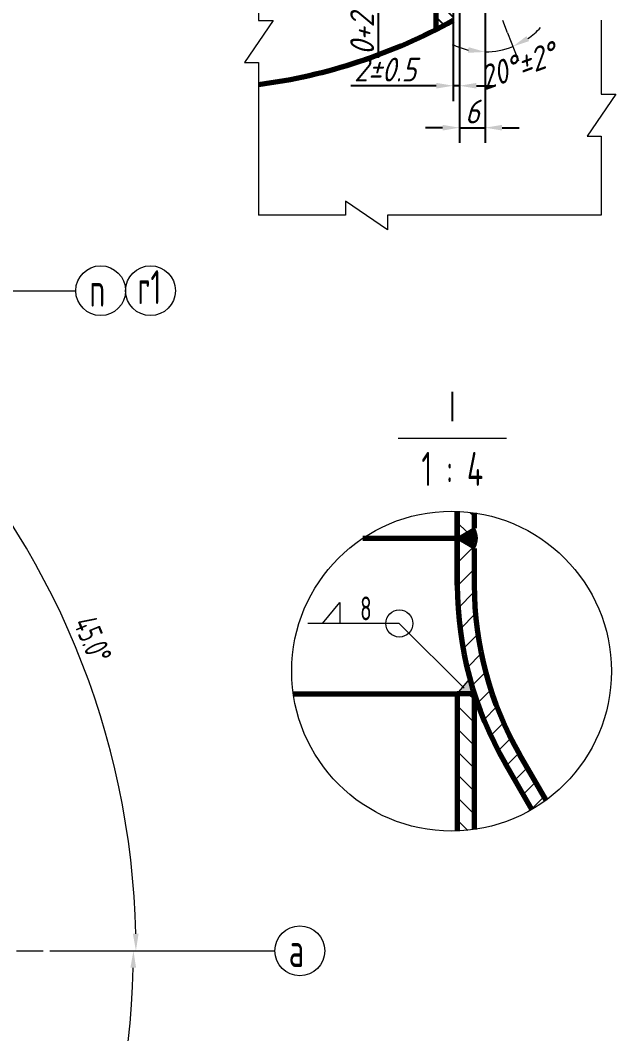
# Model space of a CAD drawing. Header units: millimetres. Extents: x -81840 to -69960, y -57447 to -40627.
# Drawn here: x -75834 to -74080, y -54808 to -51824 of the extents above; entities that cross this region are included whole.
import ezdxf
from ezdxf.enums import TextEntityAlignment as Align

# ---------------------------------------------------------------- set-up
doc = ezdxf.new("R2010")
doc.units = ezdxf.units.MM
doc.linetypes.add('ACAD_ISO04W100', pattern=[30, 24, -3, 0, -3])
doc.layers.add('1', color=4, linetype='Continuous')
doc.layers.add('2', color=3, linetype='Continuous')
for name, color, linetype, lineweight in [('中心线', 1, 'ACAD_ISO04W100', 18), ('标注', 7, 'Continuous', 18), ('粗实线', 4, 'Continuous', 70)]:
    doc.layers.add(name, color=color, linetype=linetype, lineweight=lineweight)
doc.styles.add('GB', font='gbeitc.shx', dxfattribs={"bigfont": 'gbcbig.shx'})
doc.styles.add('HGCAD', font='gbenor.shx', dxfattribs={"width": 0.75, "bigfont": 'gbcbig.shx'})
doc.dimstyles.new('GB$0', dxfattribs={"dimscale": 20, "dimtxt": 3.5, "dimasz": 2.5, "dimexe": 2.25, "dimexo": 2, "dimtad": 1, "dimdec": 0, "dimtxsty": 'GB', "dimcen": 2.5, "dimadec": 0, "dimazin": 0, "dimtfac": 1, "dimtdec": 0, "dimtmove": 0, "dimatfit": 3, "dimfxl": 1.25, "dimarcsym": 0})
doc.dimstyles.new('GB$2', dxfattribs={"dimscale": 20, "dimtxt": 3.5, "dimasz": 2.5, "dimexe": 2.25, "dimexo": 2, "dimtad": 1, "dimdec": 0, "dimtxsty": 'GB', "dimcen": 2.5, "dimadec": 0, "dimazin": 0, "dimtfac": 1, "dimtdec": 0, "dimtmove": 0, "dimatfit": 3, "dimfxl": 1.25, "dimarcsym": 0})
pattern_1 = [(135, (-6630, -4094.495), (-33.67596, -33.67596), [])]

# ---------------------------------------------------------------- blocks, each defined once
blk = doc.blocks.new('*D51')
at = {"layer": 'Defpoints', "color": 0, "ltscale": 20}
for p in [(-76475.2, -53205.8), (-76603.2, -53333.7), (-75573.3, -53958), (-79898.5, -54563.5), (-75767.2, -54563.5)]:
    blk.add_point(p, dxfattribs=at)
at = {"layer": '标注', "color": 0, "ltscale": 20}
for p, q in [((-76461, -53191.6), (-76164.6, -52895.2)), ((-75747.2, -54563.5), (-75473.6, -54563.5))]:
    blk.add_line(p, q, dxfattribs=at)
blk.add_arc((-77832.9, -54563.5), 2339.3, 1.2247, 43.7753, dxfattribs=at)
for points in [[(-76149.7, -52950.9), (-76137.8, -52939.2), (-76178.7, -52909.3)], [(-75485.8, -54513.4), (-75502.5, -54513.5), (-75493.6, -54563.5)]]:
    blk.add_solid(points, dxfattribs=at)
at = {"layer": '标注', "color": 0, "ltscale": 20, "insert": (-75620.8, -53647.2), "char_height": 70, "attachment_point": 5, "rotation": 292.5, "style": 'HGCAD'}
blk.add_mtext('45.0°', dxfattribs=at)
blk = doc.blocks.new('*D52')
at = {"layer": 'Defpoints', "color": 0, "ltscale": 20}
for p in [(-79898.5, -54563.5), (-77832.9, -54563.5), (-75767.2, -54563.5), (-75813.3, -55729.4), (-76579.4, -55816.9)]:
    blk.add_point(p, dxfattribs=at)
at = {"layer": '标注', "color": 0, "ltscale": 20}
for p, q in [((-75747.2, -54563.5), (-75480.9, -54563.5)), ((-76565.3, -55831.1), (-76169.8, -56226.5))]:
    blk.add_line(p, q, dxfattribs=at)
blk.add_arc((-77832.9, -54563.5), 2332, 316.2285, 358.7715, dxfattribs=at)
for points in [[(-75509.8, -54613.4), (-75493.1, -54613.5), (-75500.9, -54563.5)], [(-76143, -56182.5), (-76154.9, -56170.8), (-76183.9, -56212.4)]]:
    blk.add_solid(points, dxfattribs=at)
at = {"layer": '标注', "color": 0, "ltscale": 20, "insert": (-75729.2, -55434.8), "char_height": 70, "attachment_point": 5, "rotation": 67.5, "style": 'HGCAD'}
blk.add_mtext('45.0°', dxfattribs=at)
blk = doc.blocks.new('*D55')
at = {"layer": 'Defpoints', "color": 0, "ltscale": 20}
for p in [(-79898.5, -54563.5), (-77832.9, -54563.5), (-75767.2, -54563.5), (-80089.4, -55168.1), (-79092.3, -55822.9)]:
    blk.add_point(p, dxfattribs=at)
at = {"layer": '标注', "color": 0, "ltscale": 20}
for p, q in [((-79918.5, -54563.5), (-80189, -54563.5)), ((-79106.4, -55837), (-79498.9, -56229.5))]:
    blk.add_line(p, q, dxfattribs=at)
blk.add_arc((-77832.9, -54563.5), 2336.1, 181.2263, 223.7737, dxfattribs=at)
for points in [[(-80176.8, -54613.5), (-80160.1, -54613.4), (-80169, -54563.5)], [(-79513.8, -56173.8), (-79525.7, -56185.4), (-79484.8, -56215.3)]]:
    blk.add_solid(points, dxfattribs=at)
at = {"layer": '标注', "color": 0, "ltscale": 20, "insert": (-79940.4, -55436.4), "char_height": 70, "attachment_point": 5, "rotation": 292.5, "style": 'HGCAD'}
blk.add_mtext('45.0°', dxfattribs=at)
blk = doc.blocks.new('*D56')
at = {"layer": 'Defpoints', "color": 0, "ltscale": 20}
for p in [(-79828.1, -54028.8), (-80133, -54157.9), (-79898.5, -54563.5), (-77832.9, -54563.5), (-75767.2, -54563.5)]:
    blk.add_point(p, dxfattribs=at)
at = {"layer": '标注', "color": 0, "ltscale": 20}
for p, q in [((-79847.5, -54023.7), (-80108.2, -53953.8)), ((-79918.5, -54563.5), (-80188.5, -54563.5))]:
    blk.add_line(p, q, dxfattribs=at)
blk.add_arc((-77832.9, -54563.5), 2335.6, 166.2266, 178.7734, dxfattribs=at)
for points in [[(-80109.4, -54005.3), (-80093.2, -54009.5), (-80088.9, -53959)], [(-80159.6, -54513.5), (-80176.3, -54513.4), (-80168.5, -54563.5)]]:
    blk.add_solid(points, dxfattribs=at)
at = {"layer": '标注', "color": 0, "ltscale": 20, "insert": (-80203, -54251.4), "char_height": 70, "attachment_point": 5, "rotation": 82.5, "style": 'HGCAD'}
blk.add_mtext('15.0°', dxfattribs=at)
blk = doc.blocks.new('*X77')
at = {"color": 0}
for p, q in [((32.45, 20.58), (26.69, 26.35)), ((26.79, 25.73), (28.02, 26.96)), ((27.18, 25.06), (29.48, 27.35)), ((32.84, 21.26), (27.39, 26.7)), ((32.1, 19.87), (27.53, 24.44)), ((27.56, 24.38), (30.67, 27.49)), ((27.95, 23.71), (31.72, 27.48)), ((33.23, 21.93), (28.15, 27)), ((28.34, 23.04), (32.67, 27.37)), ((28.73, 22.37), (33.53, 27.17)), ((33.61, 22.6), (28.97, 27.25)), ((29.12, 21.69), (34.33, 26.91)), ((29.51, 21.02), (35.07, 26.58)), ((34, 23.27), (29.86, 27.42)), ((29.89, 20.35), (35.62, 26.07)), ((30.1, 19.5), (34.17, 23.56)), ((34.39, 23.95), (30.84, 27.5)), ((34.78, 24.62), (31.93, 27.46)), ((35.17, 25.29), (33.2, 27.25)), ((35.55, 25.96), (34.82, 26.7)), ((32.1, 18.81), (28.98, 21.93)), ((31.37, 18.49), (30.1, 19.75)), ((30.3, 18.49), (30.1, 18.69)), ((30.15, 18.49), (32.72, 21.05)), ((31.21, 18.49), (32.1, 19.38))]:
    blk.add_line(p, q, dxfattribs=at)
blk = doc.blocks.new('*D83')
at = {"layer": 'Defpoints', "color": 0, "linetype": 'ByBlock'}
for p in [(-74558.6, -51695.8), (-74540.4, -51695.8), (-74558.6, -52016.5)]:
    blk.add_point(p, dxfattribs=at)
at = {"layer": '标注', "color": 0, "linetype": 'ByBlock', "lineweight": -2}
for p, q in [((-74558.6, -51735.8), (-74558.6, -52061.5)), ((-74540.4, -51735.8), (-74540.4, -52061.5)), ((-74608.6, -52016.5), (-74860, -52016.5)), ((-74540.4, -52016.5), (-74558.6, -52016.5)), ((-74490.4, -52016.5), (-74440.4, -52016.5))]:
    blk.add_line(p, q, dxfattribs=at)
at = {"layer": '标注', "color": 0, "linetype": 'ByBlock'}
for points in [[(-74608.6, -52008.2), (-74608.6, -52024.9), (-74558.6, -52016.5)], [(-74490.4, -52008.2), (-74490.4, -52024.9), (-74540.4, -52016.5)]]:
    blk.add_solid(points, dxfattribs=at)
at = {"layer": '标注', "color": 0, "linetype": 'ByBlock', "insert": (-74759.3, -51969), "char_height": 70, "attachment_point": 5, "style": 'GB'}
blk.add_mtext('2%%p0.5', dxfattribs=at)
blk = doc.blocks.new('*D84')
at = {"layer": 'Defpoints', "color": 0, "linetype": 'ByBlock'}
for p in [(-74540.4, -51695.8), (-74464.8, -51695.8), (-74464.8, -52140.1)]:
    blk.add_point(p, dxfattribs=at)
at = {"layer": '标注', "color": 0, "linetype": 'ByBlock', "lineweight": -2}
for p, q in [((-74540.4, -51735.8), (-74540.4, -52185.1)), ((-74464.8, -51735.8), (-74464.8, -52185.1)), ((-74590.4, -52140.1), (-74640.4, -52140.1)), ((-74540.4, -52140.1), (-74464.8, -52140.1)), ((-74414.8, -52140.1), (-74364.8, -52140.1))]:
    blk.add_line(p, q, dxfattribs=at)
at = {"layer": '标注', "color": 0, "linetype": 'ByBlock'}
for points in [[(-74590.4, -52131.7), (-74590.4, -52148.4), (-74540.4, -52140.1)], [(-74414.8, -52131.7), (-74414.8, -52148.4), (-74464.8, -52140.1)]]:
    blk.add_solid(points, dxfattribs=at)
at = {"layer": '标注', "color": 0, "linetype": 'ByBlock', "insert": (-74502.6, -52092.6), "char_height": 70, "attachment_point": 5, "style": 'GB'}
blk.add_mtext('6', dxfattribs=at)
blk = doc.blocks.new('*D86')
at = {"layer": 'Defpoints', "color": 0, "linetype": 'ByBlock'}
for p in [(-74540.4, -51667.4), (-74779.7, -51695.8), (-74540.4, -51695.8)]:
    blk.add_point(p, dxfattribs=at)
at = {"layer": '标注', "color": 0, "linetype": 'ByBlock', "lineweight": -2}
for p, q in [((-74779.7, -51617.4), (-74779.7, -51567.4)), ((-74580.4, -51667.4), (-74824.7, -51667.4)), ((-74779.7, -51667.4), (-74779.7, -51695.8)), ((-74580.4, -51695.8), (-74824.7, -51695.8)), ((-74779.7, -51745.8), (-74779.7, -51934.5))]:
    blk.add_line(p, q, dxfattribs=at)
at = {"layer": '标注', "color": 0, "linetype": 'ByBlock'}
for points in [[(-74788, -51617.4), (-74771.4, -51617.4), (-74779.7, -51667.4)], [(-74788, -51745.8), (-74771.4, -51745.8), (-74779.7, -51695.8)]]:
    blk.add_solid(points, dxfattribs=at)
at = {"layer": '标注', "color": 0, "linetype": 'ByBlock', "insert": (-74827.2, -51865.2), "char_height": 70, "attachment_point": 5, "rotation": 90, "style": 'GB'}
blk.add_mtext('0+2', dxfattribs=at)
blk = doc.blocks.new('*D88')
at = {"layer": 'Defpoints', "color": 0, "linetype": 'ByBlock'}
for p in [(-74464.8, -51695.8), (-74464.8, -51695.8), (-74414.1, -51823.8), (-74464.8, -51865.6), (-74437.1, -51915.2)]:
    blk.add_point(p, dxfattribs=at)
at = {"layer": '标注', "color": 0, "linetype": 'ByBlock'}
for p, q in [((-74399.4, -51861), (-74366.8, -51943.3)), ((-74464.8, -51905.6), (-74464.8, -51962))]:
    blk.add_line(p, q, dxfattribs=at)
for start, end in [(304.5733, 317.5531), (244.0404, 257.0202), (270, 291.5935)]:
    blk.add_arc((-74464.8, -51695.8), 221.2, start, end, dxfattribs=at)
for points in [[(-74335.3, -51885.3), (-74343.2, -51870.6), (-74383.4, -51901.4)], [(-74513.5, -51903), (-74515.4, -51919.6), (-74464.8, -51917)]]:
    blk.add_solid(points, dxfattribs=at)
at = {"layer": '标注', "color": 0, "linetype": 'ByBlock', "insert": (-74369.5, -51958.4), "char_height": 70, "attachment_point": 5, "rotation": 19.9336, "style": 'GB'}
blk.add_mtext('20%%d%%p2%%D', dxfattribs=at)

msp = doc.modelspace()

# ---------------------------------------------------------------- hatches: boundary and pattern name
at = {"linetype": 'ByBlock'}
h = msp.add_hatch(dxfattribs=at)
h.set_pattern_fill('ANSI31', color=256, scale=11.2, angle=90, style=0)
h.set_pattern_definition([(135, (-59082.726, 3466.547), (-25.144717, -25.144717), [])])
h.paths.add_polyline_path([(-74609.75, -51851.06, 0.0090551), (-74558.55, -51823.78), (-74558.55, -51090.18), (-74609.75, -51090.18)])
at = {"layer": '标注', "ltscale": 20}
h = msp.add_hatch(dxfattribs=at)
h.set_pattern_fill('ANSI31', color=256, scale=15, angle=90, style=0)
h.set_pattern_definition(pattern_1)
h.paths.add_polyline_path([(-74496.89, -53274.19, 0.02667), (-74546.89, -53269.73), (-74546.89, -53342.43), (-74537.21, -53342.43), (-74496.89, -53319.15)])
h = msp.add_hatch(dxfattribs=at)
h.set_pattern_fill('ANSI31', color=256, scale=15, style=0)
h.set_pattern_definition([(45, (-6630, -4094.495), (-33.67596, 33.67596), [])])
h.paths.add_polyline_path([(-74496.89, -53485.94), (-74496.89, -53378.61), (-74537.21, -53355.33), (-74546.89, -53355.33), (-74546.89, -53486.37, 0.1316525), (-74406.11, -54011.34), (-74327.39, -54147.62, 0.0266047), (-74285.47, -54120.23), (-74362.81, -53986.33, -0.1317592)])
msp.add_hatch(color=256, dxfattribs=at).paths.add_polyline_path([(-74509.72, -53763.06), (-74546.82, -53806.53), (-74546.82, -53806.53), (-74546.82, -53806.53), (-74496.82, -53806.52, -0.0107936)])
h = msp.add_hatch(dxfattribs=at)
h.set_pattern_fill('ANSI31', color=256, scale=15, angle=90, style=0)
h.set_pattern_definition(pattern_1)
h.paths.add_polyline_path([(-74496.82, -53806.52), (-74546.82, -53806.53), (-74546.74, -54210.9, 0.0266703), (-74496.74, -54206.42)])

# ---------------------------------------------------------------- linework, layer by layer
at = {"layer": '1'}
for p, q in [((-74537.21, -53342.43), (-74496.89, -53319.15)), ((-74546.89, -53342.43), (-74537.21, -53342.43)), ((-74546.89, -53355.33), (-74546.89, -53342.43)), ((-74546.89, -53355.33), (-74537.21, -53355.33)), ((-74537.21, -53355.33), (-74496.89, -53378.61))]:
    msp.add_line(p, q, dxfattribs=at)
msp.add_arc((-74546.89, -53348.88), 58.17, 329.2627, 30.7373, dxfattribs=at)
at = {"layer": '中心线', "ltscale": 5}
msp.add_line((-79898.52, -54563.46), (-75767.24, -54563.46), dxfattribs=at)
at = {"layer": '标注', "linetype": 'ByBlock'}
for p, q in [((-75132.5, -51664.13), (-75132.5, -51824.24)), ((-75089.2, -51824.24), (-75173.84, -51947.88)), ((-75132.5, -51824.24), (-75089.2, -51824.24)), ((-74414.11, -51823.78), (-74399.98, -51859.48)), ((-74123.35, -51823.78), (-74123.35, -52040.99)), ((-74123.35, -51823.78), (-74123.35, -52040.99)), ((-75173.84, -51947.88), (-75132.5, -51947.88)), ((-75132.5, -51947.88), (-75132.5, -52397.73)), ((-74080.05, -52040.99), (-74164.69, -52164.63)), ((-74123.35, -52040.99), (-74080.05, -52040.99)), ((-74164.69, -52164.63), (-74123.35, -52164.63)), ((-74123.35, -52164.63), (-74123.35, -52258.2)), ((-74123.35, -52173.54), (-74123.35, -52397.73)), ((-74752.08, -52441.03), (-74875.71, -52356.39)), ((-74875.71, -52356.39), (-74875.71, -52397.73)), ((-74875.71, -52397.73), (-75132.5, -52397.73)), ((-74501.99, -52397.73), (-74752.08, -52397.73)), ((-74752.08, -52397.73), (-74752.08, -52441.03)), ((-74123.35, -52397.73), (-74501.99, -52397.73))]:
    msp.add_line(p, q, dxfattribs=at)
at = {"layer": '标注', "ltscale": 20}
for p, q in [((-75889.34, -52619.94), (-75670.79, -52619.94)), ((-74721.48, -53054.65), (-74401.48, -53054.65)), ((-74944.16, -53599.6), (-74892.74, -53538.32)), ((-74892.74, -53538.32), (-74892.74, -53599.6)), ((-74717.59, -53599.6), (-74987.59, -53599.6)), ((-74526.67, -53790.52), (-74717.59, -53599.6)), ((-74546.82, -53806.53), (-74509.72, -53763.06)), ((-75473.58, -54563.46), (-75084.32, -54563.46))]:
    msp.add_line(p, q, dxfattribs=at)
for centre, radius in [((-75597.4, -52619.94), 73.39), ((-75450.62, -52619.94), 73.39), ((-74563.69, -53740.32), 470.89), ((-74717.59, -53599.6), 40), ((-75010.93, -54563.46), 73.39)]:
    msp.add_circle(centre, radius, dxfattribs=at)
at = {"layer": '粗实线', "linetype": 'ByBlock'}
msp.add_line((-74609.75, -51090.18), (-74609.75, -51851.06), dxfattribs=at)
at = {"layer": '粗实线'}
for p, q in [((-74546.89, -53269.73), (-74546.89, -53342.43)), ((-74546.89, -53342.43), (-74546.89, -53269.73)), ((-74496.89, -53274.19), (-74496.89, -53319.15)), ((-74825.43, -53348.88), (-74546.89, -53348.88)), ((-74546.89, -53487.41), (-74546.89, -53355.33)), ((-74546.89, -53355.33), (-74546.89, -53487.41)), ((-74496.89, -53378.61), (-74496.89, -53487.41)), ((-75029.89, -53806.58), (-74546.82, -53806.53)), ((-74496.82, -53806.52), (-74546.82, -53806.53)), ((-74546.82, -53806.53), (-74546.74, -54210.9)), ((-74496.82, -53806.52), (-74496.74, -54206.42)), ((-74285.47, -54120.23), (-74362.81, -53986.33)), ((-74327.39, -54147.62), (-74406.11, -54011.34))]:
    msp.add_line(p, q, dxfattribs=at)
at = {"layer": '粗实线', "linetype": 'ByBlock'}
msp.add_arc((-75337.25, -50423.97), 1601.82, 277.34397, 299.08692, dxfattribs=at)
at = {"layer": '粗实线'}
for radius in [1050, 1000]:
    msp.add_arc((-73496.89, -53486.15), radius, 180.01187, 210.01187, dxfattribs=at)

# ---------------------------------------------------------------- block references
at = {"layer": '2', "xscale": -6.451612903241767, "yscale": 6.451612903241767, "zscale": 6.451612903241131, "rotation": 270}
msp.add_blockref('*X77', (-74666.15, -53549.55), dxfattribs=at)

# ---------------------------------------------------------------- texts
at = {"layer": '标注', "ltscale": 20, "style": 'HGCAD', "width": 0.75}
for s, p in [('r1', (-75453.88, -52609.39)), ('n', (-75607.11, -52617.47)), ('Ⅰ', (-74561.48, -52964.65)), ('1 : 4', (-74561.48, -53144.65)), ('a', (-75020.63, -54560.99))]:
    msp.add_text(s, height=100, dxfattribs=at).set_placement(p, align=Align.MIDDLE)
at = {"layer": '标注', "ltscale": 20, "insert": (-74816.09, -53555.44), "char_height": 70, "attachment_point": 5, "style": 'HGCAD'}
msp.add_mtext('8', dxfattribs=at)

# ---------------------------------------------------------------- dimensions: what is measured, and where the dimension line sits
at = {"layer": '标注', "linetype": 'ByBlock'}
dim = msp.add_linear_dim(base=(-74779.71, -51695.78), p1=(-74540.39, -51667.4), p2=(-74540.39, -51695.78), angle=90, text='0+2', dimstyle='GB$0', dxfattribs=at)
dim.commit()
dim.dimension.update_dxf_attribs({"geometry": '*D86', "text_midpoint": (-74827.21, -51865.15)})
for base, p2, text, picture, middle in [((-74558.55, -52016.53), (-74558.55, -51695.78), '2%%p0.5', '*D83', (-74759.28, -51969.03)), ((-74464.77, -52140.06), (-74464.77, -51695.78), '6', '*D84', (-74502.58, -52092.56))]:
    dim = msp.add_linear_dim(base=base, p1=(-74540.39, -51695.78), p2=p2, text=text, dimstyle='GB$0', dxfattribs=at)
    dim.commit()
    dim.dimension.update_dxf_attribs({"geometry": picture, "text_midpoint": middle})
dim = msp.add_angular_dim_2l(base=(-74437.06, -51915.22), line1=((-74464.77, -51695.78), (-74464.77, -51865.57)), line2=((-74464.77, -51695.78), (-74414.11, -51823.78)), text='20%%d%%p2%%D', dimstyle='GB$2', override={"dimazin": 2, "dimtmove": 2}, dxfattribs=at)
dim.commit()
dim.dimension.update_dxf_attribs({"geometry": '*D88', "text_midpoint": (-74369.54, -51958.38), "dimtype": 162})
at = {"layer": '标注', "ltscale": 20}
for base, line1, line2, picture, middle in [((-75573.29, -53958), ((-79898.52, -54563.46), (-75767.24, -54563.46)), ((-76603.15, -53333.73), (-76475.18, -53205.76)), '*D51', (-75620.84, -53647.2)), ((-80132.98, -54157.89), ((-79898.52, -54563.46), (-75767.24, -54563.46)), ((-79828.13, -54028.83), (-77832.88, -54563.46)), '*D56', (-80203.01, -54251.42)), ((-80089.39, -55168.09), ((-79092.3, -55822.88), (-77832.88, -54563.46)), ((-79898.52, -54563.46), (-75767.24, -54563.46)), '*D55', (-79940.36, -55436.4)), ((-75813.34, -55729.43), ((-76579.39, -55816.94), (-77832.88, -54563.46)), ((-79898.52, -54563.46), (-75767.24, -54563.46)), '*D52', (-75729.24, -55434.81))]:
    dim = msp.add_angular_dim_2l(base=base, line1=line1, line2=line2, dimstyle='GB$2', override={"dimexe": 1, "dimexo": 1, "dimgap": 1, "dimdec": 1, "dimdsep": 46, "dimtxsty": 'HGCAD', "dimcen": 0, "dimadec": 1, "dimazin": 2, "dimtdec": 2, "dimatfit": 1}, dxfattribs=at)
    dim.commit()
    dim.dimension.update_dxf_attribs({"geometry": picture, "text_midpoint": middle})

doc.saveas('drawing.dxf')
